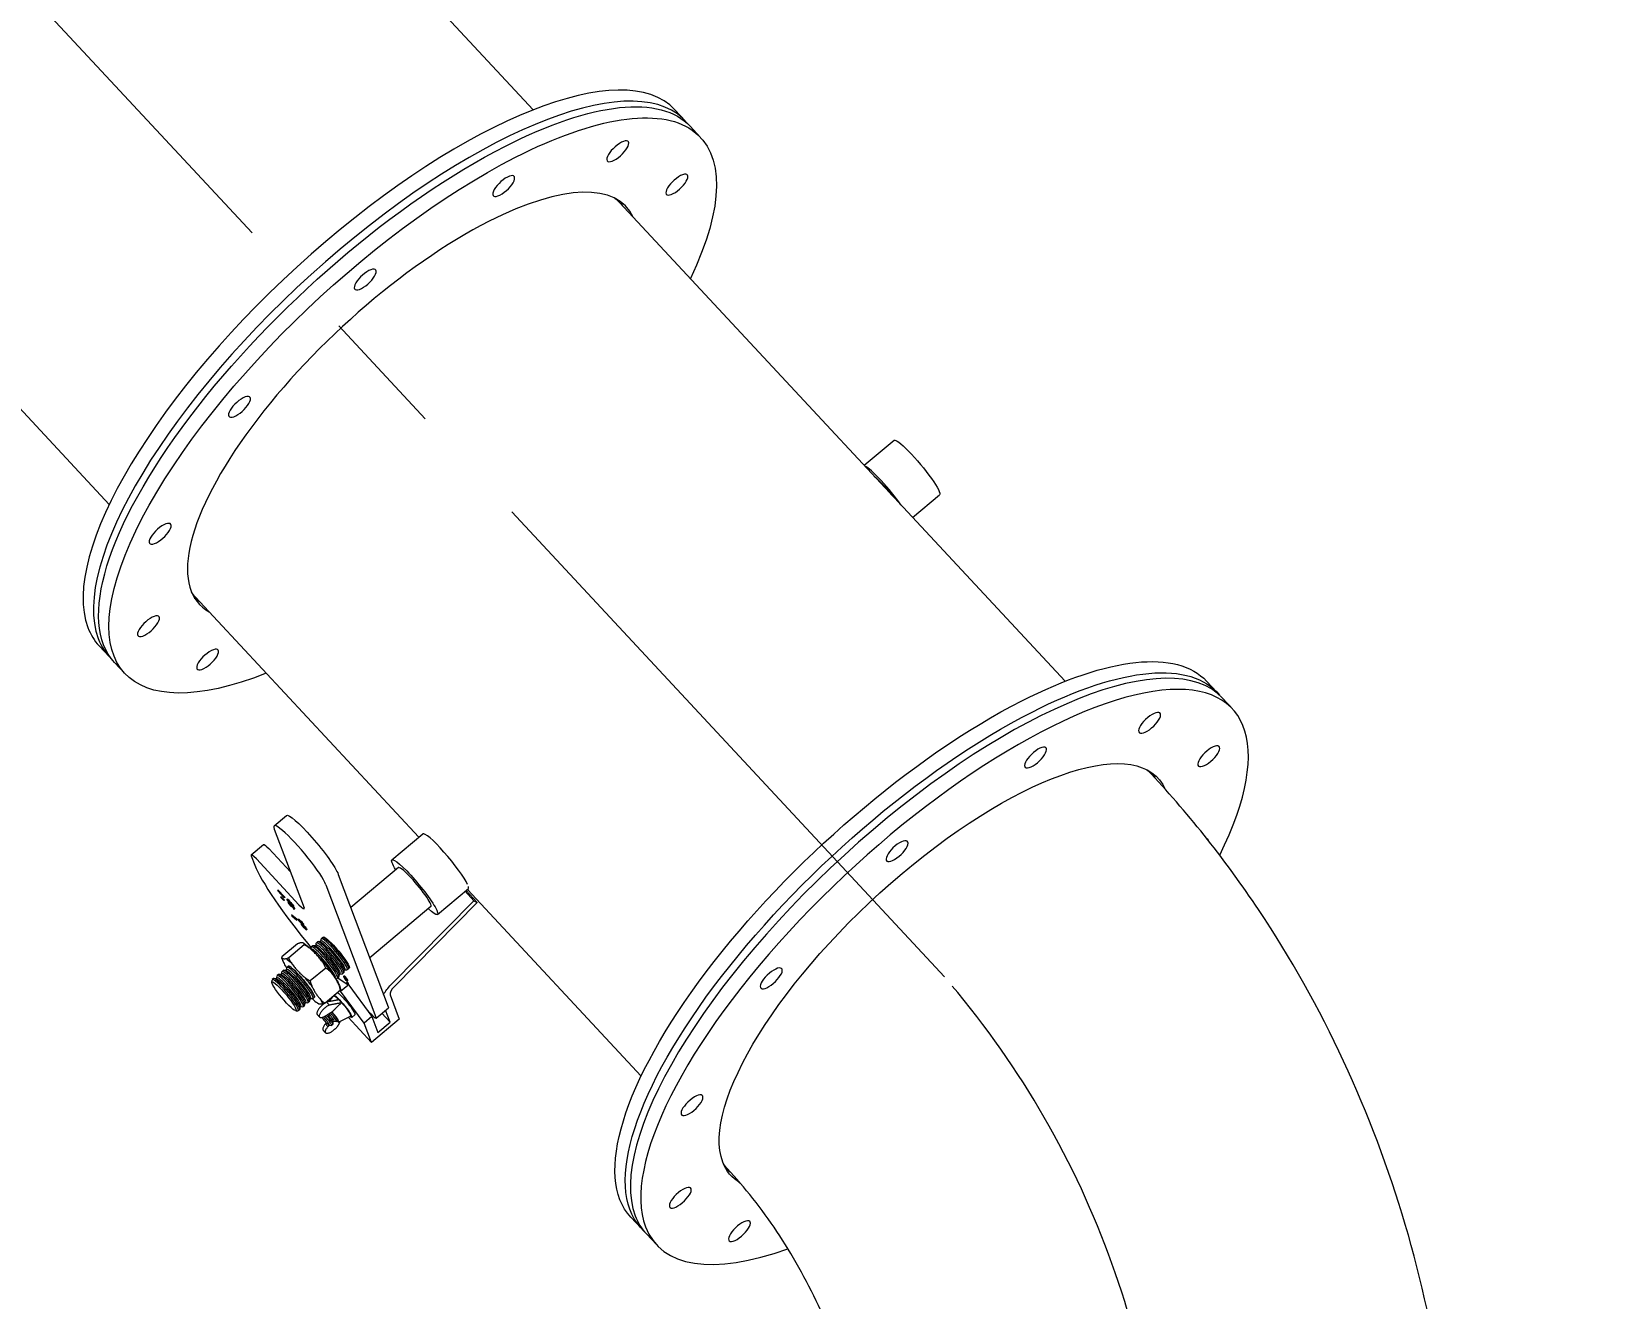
# Model space of a CAD drawing. Header units: inches. Extents: x -350577 to -266477, y -437959 to -377535.
# Drawn here: x -344063 to -343289, y -394771 to -394148 of the extents above; entities that cross this region are included whole.
import ezdxf

# ---------------------------------------------------------------- set-up
doc = ezdxf.new("R2010")
doc.units = ezdxf.units.IN
doc.header["$MEASUREMENT"] = 0
doc.linetypes.add('CENTER', pattern=[2, 1.25, -0.25, 0.25, -0.25])
doc.layers.add('CENTER       (itatec)', color=4, linetype='CENTER', lineweight=9)
doc.layers.add('ORGINAL (itatec)', color=3, linetype='Continuous', lineweight=9)
doc.styles.add('Geniso', font='geniso.shx', dxfattribs={"oblique": 15})
doc.dimstyles.new('scale 1b100', dxfattribs={"dimscale": 100, "dimtxt": 3, "dimasz": 2.5, "dimexe": 1, "dimexo": 1, "dimgap": 1, "dimtad": 1, "dimdec": 0, "dimzin": 0, "dimdsep": 46, "dimtxsty": 'Geniso', "dimcen": 0, "dimclrd": 1, "dimclre": 1, "dimclrt": 7, "dimadec": 0, "dimazin": 0, "dimtfac": 1, "dimtdec": 0, "dimtmove": 0, "dimatfit": 3, "dimfxl": 0.75, "dimtolj": 1, "dimtzin": 0, "dimarcsym": 0})

# ---------------------------------------------------------------- blocks, each defined once
blk = doc.blocks.new('*D31')
at = {"layer": 'Defpoints', "color": 0, "transparency": 16777216}
for p in [(-345505.23, -381405.39), (-331896.25, -383692.98), (-345505.23, -394816.5)]:
    blk.add_point(p, dxfattribs=at)
at = {"layer": 'ORGINAL (itatec)', "color": 1, "lineweight": -2, "transparency": 16777216}
for p, q in [((-345505.23, -394716.5), (-345505.23, -381305.39)), ((-331896.25, -383592.98), (-331896.25, -381305.39)), ((-332146.25, -381405.39), (-345255.23, -381405.39))]:
    blk.add_line(p, q, dxfattribs=at)
at = {"layer": 'ORGINAL (itatec)', "color": 1, "transparency": 16777216}
for points in [[(-345255.23, -381363.73), (-345255.23, -381447.06), (-345505.23, -381405.39)], [(-332146.25, -381363.73), (-332146.25, -381447.06), (-331896.25, -381405.39)]]:
    blk.add_solid(points, dxfattribs=at)
at = {"layer": 'ORGINAL (itatec)', "color": 7, "transparency": 16777216, "insert": (-338700.74, -381155.39), "char_height": 300, "attachment_point": 5, "style": 'Geniso'}
blk.add_mtext('\\A1;13609', dxfattribs=at)

msp = doc.modelspace()

# ---------------------------------------------------------------- linework, layer by layer
at = {"layer": 'CENTER       (itatec)', "ltscale": 250}
msp.add_lwpolyline([(-343505.23, -395611.1), (-343505.23, -394904.94, 0.180036), (-343613.94, -394612.81), (-344403.92, -393764.09, -0.276852), (-344478.07, -393415.16, -0.797153), (-344478.07, -393415.16), (-343838.54, -392284)], format="xyb", dxfattribs=at)
at = {"layer": 'ORGINAL (itatec)', "extrusion": (0, 1, 0)}
for p, q in [((-343816.29, -394186.26), (-344302.26, -393664.16)), ((-344024.9, -394380.44), (-344510.88, -393858.34)), ((-343746.67, -394186.2), (-343741.59, -394191.66)), ((-343733.97, -394199.85), (-343739.05, -394194.39)), ((-343554.62, -394467.39), (-343773.84, -394231.87)), ((-343653.55, -394361.1), (-343638.81, -394348.79)), ((-343629.67, -394386.76), (-343616.37, -394375.65)), ((-343872.58, -394544.09), (-343982.46, -394426.04)), ((-344029.95, -394449.87), (-344024.87, -394455.33)), ((-344017.25, -394463.52), (-344022.33, -394458.06)), ((-343479.92, -394472.78), (-343485, -394467.32)), ((-343477.38, -394475.51), (-343472.3, -394480.97)), ((-343943.82, -394538.44), (-343937.74, -394533.36)), ((-343943.7, -394540.15), (-343929.08, -394578.88)), ((-343885.87, -394555.19), (-343870.67, -394542.49)), ((-343955.05, -394552.73), (-343948.97, -394547.65)), ((-343955.02, -394553.16), (-343953.24, -394557.86)), ((-343946.44, -394549.68), (-343935.77, -394561.15)), ((-343931.57, -394577.28), (-343952.53, -394554.76)), ((-343882.67, -394559.03), (-343906.08, -394578.59)), ((-343918.29, -394567.44), (-343893.69, -394632.6)), ((-343912.21, -394562.36), (-343887.61, -394627.52)), ((-343863.43, -394582.05), (-343848.23, -394569.35)), ((-343763.23, -394661.57), (-343848.7, -394569.74)), ((-343941.84, -394570.06), (-343942.07, -394570.25)), ((-343942.07, -394570.25), (-343942, -394570.43)), ((-343938.9, -394573.66), (-343942.07, -394570.25)), ((-343942, -394570.43), (-343938.83, -394573.84)), ((-343941.84, -394570.06), (-343938.67, -394573.47)), ((-343940.37, -394573.32), (-343940.6, -394573.51)), ((-343940.6, -394573.51), (-343940.47, -394573.75)), ((-343939.09, -394575.04), (-343940.6, -394573.51)), ((-343940.47, -394573.75), (-343938.97, -394575.27)), ((-343940.37, -394573.32), (-343938.86, -394574.85)), ((-343938.86, -394574.85), (-343939.09, -394575.04)), ((-343938.97, -394575.27), (-343939.09, -394575.04)), ((-343938.74, -394575.08), (-343938.97, -394575.27)), ((-343938.67, -394573.47), (-343938.9, -394573.66)), ((-343938.83, -394573.84), (-343938.9, -394573.66)), ((-343938.86, -394574.85), (-343938.74, -394575.08)), ((-343938.6, -394573.65), (-343938.83, -394573.84)), ((-343938.67, -394573.47), (-343938.6, -394573.65)), ((-343937.29, -394574.53), (-343937.52, -394574.72)), ((-343936.79, -394575.82), (-343937.02, -394576.01)), ((-343935.13, -394577.84), (-343936.22, -394576.67)), ((-343886.24, -394616.56), (-343845.47, -394575.32)), ((-343843.83, -394576.25), (-343884.59, -394617.49)), ((-343845.47, -394575.32), (-343849.8, -394570.67)), ((-343843.83, -394576.25), (-343849.36, -394570.3)), ((-343845.47, -394575.32), (-343843.83, -394576.25)), ((-343935.37, -394577.68), (-343935.06, -394578.02)), ((-343935.02, -394582.24), (-343935.24, -394582.43)), ((-343935.24, -394582.43), (-343935.03, -394582.76)), ((-343932.83, -394584.48), (-343935.24, -394582.43)), ((-343934.95, -394578.15), (-343935.07, -394578.25)), ((-343934.98, -394578.11), (-343935.06, -394578.19)), ((-343935.03, -394582.76), (-343932.62, -394584.81)), ((-343935.02, -394582.24), (-343932.61, -394584.29)), ((-343934.23, -394577.93), (-343934.46, -394578.12)), ((-343934.31, -394578.98), (-343934.4, -394579.06)), ((-343934.4, -394579.06), (-343934.07, -394579.42)), ((-343934.28, -394579.05), (-343934.33, -394579.08)), ((-343933.75, -394579.17), (-343933.97, -394579.36)), ((-343933.74, -394579.26), (-343933.97, -394579.45)), ((-343932.61, -394584.29), (-343932.83, -394584.48)), ((-343932.62, -394584.81), (-343932.83, -394584.48)), ((-343932.39, -394584.62), (-343932.62, -394584.81)), ((-343932.61, -394584.29), (-343932.39, -394584.62)), ((-343931.81, -394584.4), (-343932.04, -394584.6)), ((-343866.64, -394578.22), (-343896.73, -394603.36)), ((-343930.32, -394586.66), (-343930.55, -394586.85)), ((-343930.3, -394587.07), (-343930.55, -394586.85)), ((-343930.32, -394586.66), (-343930.07, -394586.88)), ((-343930.07, -394586.88), (-343930.3, -394587.07)), ((-343930.03, -394586.98), (-343930.26, -394587.17)), ((-343929.74, -394587.45), (-343929.97, -394587.64)), ((-343929.47, -394587.34), (-343929.7, -394587.53)), ((-343929.27, -394586.95), (-343929.5, -394587.14)), ((-343929.12, -394587.55), (-343929.34, -394587.74)), ((-343929.04, -394588.57), (-343929.28, -394588.37)), ((-343929.07, -394588.69), (-343928.24, -394589.39)), ((-343927.82, -394589.01), (-343928.05, -394589.2)), ((-343927.66, -394589.41), (-343927.89, -394589.61)), ((-343932.37, -394596.54), (-343939.96, -394602.87)), ((-343929.04, -394597), (-343936.62, -394603.34)), ((-343932.37, -394596.54), (-343932.37, -394596.54)), ((-343929.04, -394597), (-343929.04, -394597)), ((-343929.04, -394597), (-343929.04, -394597)), ((-343925.58, -394599.13), (-343925.51, -394598.21)), ((-343925.52, -394599.12), (-343925.56, -394599.15)), ((-343924.82, -394597.51), (-343925.43, -394598.01)), ((-343923.52, -394597.57), (-343924.62, -394597.46)), ((-343923.11, -394597.11), (-343923.65, -394597.56)), ((-343923.18, -394597.17), (-343923.1, -394596.19)), ((-343922.41, -394595.49), (-343923.02, -394596)), ((-343921.11, -394595.56), (-343922.21, -394595.45)), ((-343920.7, -394595.1), (-343921.24, -394595.54)), ((-343920.77, -394595.15), (-343920.69, -394594.18)), ((-343920, -394593.48), (-343920.61, -394593.98)), ((-343918.7, -394593.54), (-343919.8, -394593.43)), ((-343918.72, -394593.44), (-343918.83, -394593.53)), ((-343939.96, -394602.87), (-343939.96, -394602.87)), ((-343939.96, -394602.87), (-343939.96, -394602.87)), ((-343939.93, -394603.5), (-343939.93, -394603.5)), ((-343937.92, -394603.78), (-343937.92, -394603.78)), ((-343937.64, -394609.25), (-343937.56, -394608.27)), ((-343936.88, -394607.58), (-343937.48, -394608.08)), ((-343936.37, -394607.56), (-343936.67, -394607.53)), ((-343936.62, -394603.34), (-343936.62, -394603.34)), ((-343936.62, -394603.34), (-343936.62, -394603.34)), ((-343935.15, -394606.13), (-343935.15, -394606.13)), ((-343918.4, -394608.42), (-343925.99, -394614.76)), ((-343918.4, -394608.42), (-343918.4, -394608.42)), ((-343918.4, -394608.42), (-343918.4, -394608.42)), ((-343907.01, -394607.54), (-343907.1, -394608.64)), ((-343906.92, -394607.58), (-343907.02, -394607.66)), ((-343944.88, -394615.41), (-343944.79, -394614.31)), ((-343944.11, -394613.62), (-343944.71, -394614.12)), ((-343942.81, -394613.68), (-343943.9, -394613.57)), ((-343942.39, -394613.22), (-343942.93, -394613.67)), ((-343942.46, -394613.27), (-343942.38, -394612.3)), ((-343941.7, -394611.6), (-343942.3, -394612.11)), ((-343940.4, -394611.66), (-343941.49, -394611.56)), ((-343939.98, -394611.2), (-343940.52, -394611.65)), ((-343940.05, -394611.26), (-343939.97, -394610.29)), ((-343939.29, -394609.59), (-343939.89, -394610.09)), ((-343937.99, -394609.65), (-343939.08, -394609.54)), ((-343937.57, -394609.19), (-343938.11, -394609.64)), ((-343928.73, -394613.03), (-343928.73, -394613.03)), ((-343925.99, -394614.76), (-343925.99, -394614.76)), ((-343925.99, -394614.76), (-343925.99, -394614.76)), ((-343913.72, -394613.26), (-343913.75, -394613.29)), ((-343913.73, -394613.32), (-343912.81, -394613.41)), ((-343912, -394612.86), (-343912.6, -394613.36)), ((-343912.5, -394613.27), (-343907.79, -394616.3)), ((-343911.83, -394611.57), (-343911.92, -394612.66)), ((-343911.31, -394611.24), (-343911.84, -394611.69)), ((-343911.37, -394611.3), (-343910.4, -394611.39)), ((-343909.59, -394610.84), (-343910.19, -394611.35)), ((-343909.33, -394612.23), (-343909.56, -394612.42)), ((-343909.42, -394609.55), (-343909.51, -394610.65)), ((-343908.9, -394609.23), (-343909.43, -394609.68)), ((-343908.96, -394609.28), (-343907.99, -394609.38)), ((-343907.92, -394615.16), (-343908.15, -394615.35)), ((-343908.15, -394615.35), (-343907.63, -394616.72)), ((-343907.83, -394615.69), (-343908.15, -394615.35)), ((-343907.92, -394615.16), (-343907.6, -394615.5)), ((-343907.67, -394614.64), (-343907.9, -394614.83)), ((-343907.6, -394615.5), (-343907.83, -394615.69)), ((-343907.32, -394617.06), (-343907.83, -394615.69)), ((-343907.18, -394608.83), (-343907.78, -394609.33)), ((-343907.6, -394615.5), (-343907.07, -394616.92)), ((-343926.29, -394623.65), (-343926.38, -394624.74)), ((-343925.77, -394623.32), (-343926.3, -394623.77)), ((-343925.83, -394623.38), (-343924.86, -394623.48)), ((-343925.18, -394617.47), (-343925.18, -394617.47)), ((-343924.05, -394622.92), (-343924.66, -394623.43)), ((-343923.95, -394622.43), (-343923.97, -394622.73)), ((-343911.11, -394619.39), (-343918.69, -394625.72)), ((-343916.69, -394624.92), (-343914.93, -394622.58)), ((-343915.45, -394623.27), (-343915.52, -394623.07)), ((-343911.09, -394619.8), (-343911.38, -394619.61)), ((-343911.11, -394619.39), (-343911.11, -394619.39)), ((-343911.09, -394619.8), (-343907.51, -394616.8)), ((-343899.52, -394635.46), (-343911.09, -394619.8)), ((-343907.1, -394616.88), (-343895.71, -394632.28)), ((-343886.75, -394621.59), (-343882.21, -394633.62)), ((-343933.19, -394629.41), (-343932.09, -394629.52)), ((-343931.28, -394628.97), (-343931.89, -394629.47)), ((-343931.11, -394627.67), (-343931.2, -394628.77)), ((-343930.59, -394627.35), (-343931.12, -394627.8)), ((-343930.65, -394627.41), (-343929.68, -394627.5)), ((-343928.87, -394626.95), (-343929.48, -394627.45)), ((-343928.7, -394625.66), (-343928.79, -394626.76)), ((-343928.18, -394625.34), (-343928.71, -394625.78)), ((-343928.24, -394625.39), (-343927.27, -394625.49)), ((-343926.46, -394624.94), (-343927.07, -394625.44)), ((-343920.77, -394624.08), (-343920.77, -394624.08)), ((-343919.99, -394626.16), (-343919.99, -394626.16)), ((-343918.69, -394625.72), (-343918.69, -394625.72)), ((-343918.69, -394625.72), (-343918.69, -394625.72)), ((-343905.61, -394632.72), (-343904.09, -394631.45)), ((-343896.19, -394631), (-343898.52, -394628.49)), ((-343893.66, -394633.02), (-343887.58, -394627.94)), ((-343886.69, -394634.99), (-343890.77, -394630.61)), ((-343886.69, -394634.99), (-343888.93, -394629.07)), ((-343916.71, -394636.52), (-343915.66, -394636.63)), ((-343914.99, -394636.12), (-343915.57, -394636.61)), ((-343914.87, -394634.98), (-343914.96, -394636.04)), ((-343914.32, -394634.56), (-343914.88, -394635.03)), ((-343914.34, -394634.58), (-343913.32, -394634.68)), ((-343912.74, -394634.24), (-343913.24, -394634.66)), ((-343912.11, -394635.02), (-343906.21, -394632.04)), ((-343895.89, -394645.05), (-343907.43, -394632.66)), ((-343895.71, -394632.28), (-343899.52, -394635.46)), ((-343895.89, -394645.05), (-343899.52, -394635.46)), ((-343882.21, -394633.62), (-343895.89, -394645.05)), ((-343895.71, -394632.28), (-343892.78, -394640.07)), ((-343892.78, -394640.07), (-343886.69, -394634.99)), ((-343763.2, -394736.46), (-343768.28, -394731)), ((-343760.66, -394739.19), (-343755.58, -394744.64))]:
    msp.add_line(p, q, dxfattribs=at)
at = {"layer": 'ORGINAL (itatec)'}
for centre, major_axis, ratio, start_param, end_param in [((-343888.31, -394318.04), (141.64, 131.84), 0.361985, 0, 2.994463), ((-343883.23, -394323.5), (141.64, 131.84), 0.361985, -0.02662, 2.994463), ((-343875.61, -394331.68), (105.04, 97.77), 0.361985, -0.118125, 0.900068), ((-343880.69, -394326.23), (105.04, 97.77), 0.361985, -0.118125, -0.071844), ((-343875.61, -394331.68), (-105.04, -97.77), 0.361985, -2.241525, 0.118125), ((-343642.8, -394374.92), (-11.22, 13.43), 0.136658, -2.119888, -0.27355), ((-343880.69, -394326.23), (-105.04, -97.77), 0.361985, 0.071844, 0.118125), ((-343888.31, -394318.04), (-141.64, -131.84), 0.361985, -0.14713, 0), ((-343883.23, -394323.5), (-141.64, -131.84), 0.361985, -0.14713, 0.02662), ((-343619.02, -394607.35), (141.64, 131.84), 0.361985, 0, 2.994463), ((-343613.94, -394612.81), (141.64, 131.84), 0.361985, -0.762774, 2.994463), ((-343621.56, -394604.62), (105.04, 97.77), 0.361985, -0.119966, -0.107883), ((-343931, -394553.79), (12.82, -15.35), 0.136658, 0.374077, 3.51567), ((-343859.45, -394555.92), (-11.22, 13.43), 0.136658, -2.679727, 0), ((-343951.84, -394556.57), (-3.21, 3.84), 0.136658, -1.196719, 0.374077), ((-343918.31, -394595.39), (-35.26, 42.21), 0.136658, 0.374077, 1.529448), ((-343874.65, -394568.62), (8.01, -9.59), 0.136658, 0, 3.141593), ((-343859.45, -394555.92), (11.22, -13.43), 0.136658, 0, 0.286289), ((-343935.99, -394576.42), (1.53, -1.7), 0.078807, -2.942697803009358, 3.340487504170228), ((-343936.1, -394577.11), (-0.92, 1.1), 0.136658, -1.278094, 0.256203), ((-343936.14, -394576.99), (0.92, -1.1), 0.136658, -2.650843, -1.114143), ((-343932.25, -394575.47), (3.21, -3.84), 0.136658, -1.196719, 0.374077), ((-343936, -394577.14), (0.93, -1.11), 0.136658, -1.272654, 0.250763), ((-343935.78, -394577.42), (0.722, -0.864), 0.136658, 0.388396, 1.151478), ((-343934.86, -394578.44), (-0.92, 1.11), 0.136658, -2.647457, -1.11753), ((-343934.69, -394578.58), (0.722, -0.864), 0.136658, -0.403336, 0.359773), ((-343930.77, -394585.87), (1.27, -1.27), 0.12742, -5.715442, 0.567743), ((-343929.81, -394587.7), (-0.722, 0.864), 0.136658, 0.120262, 0.883371), ((-343929.75, -394587.7), (0.92, -1.11), 0.136658, -2.123858, -0.593931), ((-343926.46, -394590.85), (-3.59, 4.3), 0.136658, 0.292048, 0.350403), ((-343929.55, -394587.53), (-0.48, 0.574), 0.136658, 0.218041, 1.320073), ((-343928.77, -394588.64), (-0.93, 1.11), 0.136658, -0.749055, 0.774362), ((-343929.59, -394587.38), (0.782, -0.936), 0.136658, -1.609134, -1.535561), ((-343929, -394588.38), (0.722, -0.864), 0.136658, -2.229598, -1.466515), ((-343928.66, -394588.72), (-0.92, 1.1), 0.136658, -2.127244, -0.590545), ((-343928.81, -394588.5), (0.92, -1.1), 0.136658, -0.754495, 0.779802), ((-343919.62, -394606.19), (5.9, -7.07), 0.136658, 0.374077, 3.141593), ((-343919.02, -394605.69), (6.41, -7.67), 0.136658, 0.374077, 3.279986), ((-343918.41, -394605.18), (6.41, -7.67), 0.136658, 0.374077, 3.141593), ((-343917.21, -394604.18), (5.9, -7.07), 0.136658, 0.374077, 3.141593), ((-343916.61, -394603.67), (6.41, -7.67), 0.136658, 0.374077, 3.279986), ((-343916, -394603.17), (6.41, -7.67), 0.136658, 0.374077, 3.141593), ((-343914.8, -394602.16), (5.9, -7.07), 0.136658, 0.374077, 3.141593), ((-343914.2, -394601.66), (6.41, -7.67), 0.136658, 0.374077, 3.279986), ((-343913.59, -394601.16), (6.41, -7.67), 0.136658, 0.374077, 3.141593), ((-343929.96, -394614.83), (-9.85, 11.78), 0.136658, 0.185841, 0.311375), ((-343929.96, -394614.83), (-9.85, 11.78), 0.136658, -0.861357, -0.484885), ((-343931.07, -394615.75), (6.41, -7.67), 0.136658, 0.374077, 3.279986), ((-343930.46, -394615.25), (6.41, -7.67), 0.136658, 0.374077, 3.141593), ((-343914.8, -394602.16), (5.9, -7.07), 0.136658, 0, 0.374077), ((-343914.2, -394601.66), (6.41, -7.67), 0.136658, -0.138393, 0.374077), ((-343913.59, -394601.16), (6.41, -7.67), 0.136658, 0, 0.374077), ((-343938.9, -394622.3), (5.9, -7.07), 0.136658, 0.374077, 6.657262), ((-343938.3, -394621.79), (6.41, -7.67), 0.136658, 0.374077, 3.279986), ((-343937.7, -394621.29), (6.41, -7.67), 0.136658, 0.374077, 3.141593), ((-343936.49, -394620.28), (5.9, -7.07), 0.136658, 0.374077, 3.141593), ((-343935.89, -394619.78), (6.41, -7.67), 0.136658, 0.374077, 3.279986), ((-343935.29, -394619.28), (6.41, -7.67), 0.136658, 0.374077, 3.141593), ((-343934.08, -394618.27), (5.9, -7.07), 0.136658, 0.374077, 3.141593), ((-343933.48, -394617.77), (6.41, -7.67), 0.136658, 0.374077, 3.279986), ((-343932.87, -394617.26), (6.41, -7.67), 0.136658, 0.374077, 3.141593), ((-343931.67, -394616.26), (5.9, -7.07), 0.136658, 0.374077, 3.141593), ((-343929.96, -394614.83), (-9.85, 11.78), 0.136658, -1.908554, -1.532082), ((-343919.62, -394606.19), (5.9, -7.07), 0.136658, 0, 0.374077), ((-343919.02, -394605.69), (6.41, -7.67), 0.136658, -0.138393, 0.374077), ((-343918.41, -394605.18), (6.41, -7.67), 0.136658, 0, 0.374077), ((-343917.21, -394604.18), (5.9, -7.07), 0.136658, 0, 0.374077), ((-343916.61, -394603.67), (6.41, -7.67), 0.136658, -0.138393, 0.374077), ((-343908.73, -394613.63), (-0.83, 1.21), 0.191389, -4.048749, 2.234436), ((-343916, -394603.17), (6.41, -7.67), 0.136658, 0, 0.374077), ((-343931.67, -394616.26), (5.9, -7.07), 0.136658, 0, 0.374077), ((-343931.07, -394615.75), (6.41, -7.67), 0.136658, -0.138393, 0.374077), ((-343930.46, -394615.25), (6.41, -7.67), 0.136658, 0, 0.374077), ((-343882.95, -394618.42), (-3.66, -3.41), 0.361985, -1.456127, -0.14713), ((-343938.3, -394621.79), (6.41, -7.67), 0.136658, -0.138393, 0.374077), ((-343937.7, -394621.29), (6.41, -7.67), 0.136658, 0, 0.374077), ((-343936.49, -394620.28), (5.9, -7.07), 0.136658, 0, 0.374077), ((-343935.89, -394619.78), (6.41, -7.67), 0.136658, -0.138393, 0.374077), ((-343935.29, -394619.28), (6.41, -7.67), 0.136658, 0, 0.374077), ((-343934.08, -394618.27), (5.9, -7.07), 0.136658, 0, 0.374077), ((-343933.48, -394617.77), (6.41, -7.67), 0.136658, -0.138393, 0.374077), ((-343932.87, -394617.26), (6.41, -7.67), 0.136658, 0, 0.374077), ((-343929.96, -394614.83), (9.85, -11.78), 0.136658, 0.185841, 0.562313), ((-343917.55, -394633.05), (2.56, -3.07), 0.136658, 0, 1.90254), ((-343915.3, -394631.17), (-9.46, 11.33), 0.136658, -1.26453, -1.128909), ((-343916.97, -394632.56), (2.07, -2.48), 0.136658, 0.138393, 1.954218), ((-343916.39, -394632.08), (2.07, -2.48), 0.136658, 0, 1.91795), ((-343915.81, -394631.59), (2.56, -3.07), 0.136658, -0.138393, 1.816938), ((-343910.36, -394627.04), (-4.17, 4.99), 0.136658, -1.351179, -1.04226), ((-343896.87, -394629.19), (3.21, -3.84), 0.136658, -1.196719, 0.374077), ((-343918.72, -394634.02), (2.07, -2.48), 0.136658, -2.185228, -1.196719), ((-343918.72, -394634.02), (2.07, -2.48), 0.136658, -1.196719, 2.079742), ((-343918.14, -394633.54), (2.56, -3.07), 0.136658, -0.138393, 1.931557), ((-343918.87, -394634.15), (4.3, -5.15), 0.136658, -1.346306, -1.047133), ((-343621.56, -394604.62), (-105.04, -97.77), 0.361985, 0.107883, 0.119966), ((-343619.02, -394607.35), (-141.64, -131.84), 0.361985, -0.14713, 0), ((-343613.94, -394612.81), (-141.64, -131.84), 0.361985, -0.14713, 0.70394)]:
    msp.add_ellipse(centre, major_axis=major_axis, ratio=ratio, start_param=start_param, end_param=end_param, dxfattribs=at)
at = {"layer": 'ORGINAL (itatec)', "extrusion": (0, 0, -1)}
for centre, major_axis, ratio, start_param, end_param in [((-343880.69, -394326.23), (141.64, 131.84), 0.361985, -0.900068, 0), ((-343875.61, -394331.68), (141.64, 131.84), 0.361985, -0.900068, 0.743012), ((-343880.69, -394326.23), (-141.64, -131.84), 0.361985, 0, 2.241525), ((-343774.71, -394206.68), (5.12, 4.77), 0.361985, -4.0416605561445, 2.241524751035085), ((-343875.61, -394331.68), (-141.64, -131.84), 0.361985, -0.743012, 2.241525), ((-343830.85, -394223.77), (5.12, 4.77), 0.361985, -4.0416605561445, 2.241524751035085), ((-343745.61, -394223.08), (5.12, 4.77), 0.361985, -4.041660556144501, 2.241524751035085), ((-343878.15, -394328.95), (104.31, 97.09), 0.361985, -0.061316, 0), ((-343883.23, -394323.5), (105.04, 97.77), 0.361985, 0.107883, 0.120444), ((-343898.98, -394269.78), (5.12, 4.77), 0.361985, -4.0416605561445, 2.241524751035085), ((-343960.84, -394332.38), (5.12, 4.77), 0.361985, -4.041660556144501, 2.241524751035085), ((-343627.59, -394362.22), (-11.22, 13.43), 0.136658, 0, 3.141593), ((-343642.8, -394374.92), (8.01, -9.59), 0.136658, -2.509826, -1.379921), ((-343999.87, -394394.79), (5.12, 4.77), 0.361985, -4.0416605561445, 2.241524751035085), ((-343878.15, -394328.95), (-104.31, -97.09), 0.361985, 0, 0.061316), ((-343883.23, -394323.5), (-105.04, -97.77), 0.361985, -0.120444, -0.107883), ((-344005.61, -394440.29), (5.12, 4.77), 0.361985, -4.041660556144501, 2.241524751035085), ((-343976.51, -394456.69), (5.12, 4.77), 0.361985, -4.0416605561445, 2.241524751035085), ((-343626.64, -394599.16), (141.64, 131.84), 0.361985, -0.900068, 0), ((-343621.56, -394604.62), (141.64, 131.84), 0.361985, -0.900068, 0.02662), ((-343626.64, -394599.16), (-141.64, -131.84), 0.361985, 0, 2.241525), ((-343621.56, -394604.62), (-141.64, -131.84), 0.361985, -0.02662, 2.241525), ((-343513.04, -394487.8), (-5.12, -4.77), 0.361985, -2.994463, 3.288722), ((-343613.94, -394612.81), (-105.04, -97.77), 0.361985, 0.14713, 3.265622), ((-343569.18, -394504.9), (-5.12, -4.77), 0.361985, -2.994463, 3.288722), ((-343483.94, -394504.2), (-5.12, -4.77), 0.361985, -2.994463, 3.288722), ((-343616.59, -394609.96), (104.31, 97.09), 0.361985, -0.055804, 0), ((-343619.02, -394607.35), (105.04, 97.77), 0.361985, 0.071844, 0.118501), ((-343924.91, -394548.71), (-12.82, 15.35), 0.136658, 0, 2.767516), ((-343637.31, -394550.91), (-5.12, -4.77), 0.361985, -2.994463, 3.288722), ((-343489.67, -394549.7), (5.12, 4.77), 0.361985, -0.196405, 0.14713), ((-343489.67, -394549.7), (5.12, 4.77), 0.361985, 0.14713, 0.255072), ((-343945.76, -394551.49), (-3.21, 3.84), 0.136658, 0, 1.196719), ((-343874.65, -394568.62), (-11.22, 13.43), 0.136658, -0.374077, 3.916786), ((-343874.65, -394568.62), (-11.22, 13.43), 0.136658, -0.775193, -0.374077), ((-343935.76, -394576.23), (1.53, -1.7), 0.078807, -3.138619, 0.002973), ((-343935.87, -394576.92), (-0.92, 1.1), 0.136658, 0, 0.148607), ((-343934.89, -394578.46), (0.782, -0.936), 0.136658, -1.944873, -1.00886), ((-343934.63, -394578.25), (0.92, -1.11), 0.136658, -1.575987, -0.494136), ((-343937.76, -394574.76), (3.59, -4.3), 0.136658, 0.173196, 0.231551), ((-343934.76, -394578.52), (0.48, -0.574), 0.136658, -0.796475, 0.305558), ((-343934.46, -394578.39), (0.722, -0.864), 0.136658, -0.359773, 0), ((-343930.54, -394585.68), (-1.27, 1.27), 0.12742, 0.011325, 2.57385), ((-343926.69, -394591.04), (-3.59, 4.3), 0.136658, -0.350403, -0.292048), ((-343929.78, -394587.72), (-0.48, 0.574), 0.136658, -1.320073, -0.218041), ((-343929.81, -394587.57), (-0.782, 0.936), 0.136658, -2.468472, -1.532459), ((-343928.54, -394588.45), (-0.93, 1.11), 0.136658, 0, 0.749055), ((-343930.54, -394585.68), (-1.27, 1.27), 0.12742, -3.709336, -3.130267), ((-343928.44, -394588.53), (0.92, -1.1), 0.136658, -2.551048, -1.014348), ((-343928.58, -394588.31), (0.92, -1.1), 0.136658, -0.779802, 0), ((-343913.23, -394600.85), (-6.41, 7.67), 0.136658, -0.172099, 1.196719), ((-343917.81, -394604.68), (-5.9, 7.07), 0.136658, 0.138393, 2.767516), ((-343915.4, -394602.67), (-5.9, 7.07), 0.136658, 0.138393, 2.767516), ((-343912.99, -394600.65), (-5.9, 7.07), 0.136658, 0.138393, 0.241273), ((-343913.23, -394600.85), (6.41, -7.67), 0.136658, -1.944873, 0.172099), ((-343929.96, -394614.83), (9.85, -11.78), 0.136658, -2.656708, -2.280236), ((-343930.42, -394615.21), (-6.41, 7.67), 0.136658, -0.022897, 1.196719), ((-343929.33, -394614.3), (10.73, -12.85), 0.136658, -2.468498, -2.468446), ((-343920.22, -394606.69), (5.9, -7.07), 0.136658, -1.974821, -1.166772), ((-343912.99, -394600.65), (5.9, -7.07), 0.136658, -0.241273, -0.138393), ((-343699.18, -394613.5), (-5.12, -4.77), 0.361985, -2.994463, 3.288722), ((-343937.09, -394620.79), (-5.9, 7.07), 0.136658, 0.138393, 2.767516), ((-343934.68, -394618.77), (-5.9, 7.07), 0.136658, 0.138393, 2.767516), ((-343932.27, -394616.76), (-5.9, 7.07), 0.136658, 0.138393, 2.767516), ((-343930.42, -394615.21), (6.41, -7.67), 0.136658, -1.944873, 0.022897), ((-343929.96, -394614.83), (9.85, -11.78), 0.136658, -1.609511, -1.233039), ((-343929.33, -394614.3), (10.73, -12.85), 0.136658, -1.4213, -1.421249), ((-343917.81, -394604.68), (5.9, -7.07), 0.136658, -0.374077, -0.138393), ((-343915.4, -394602.67), (5.9, -7.07), 0.136658, -0.374077, -0.138393), ((-343908.5, -394613.44), (0.83, -1.21), 0.191389, -3.15982, -0.018227), ((-343932.27, -394616.76), (5.9, -7.07), 0.136658, -0.374077, -0.138393), ((-343910.36, -394627.04), (-4.17, 4.99), 0.136658, 0.213804, 3.173433), ((-343910.36, -394627.04), (4.74, -5.68), 0.136658, -2.602897, 0.530178), ((-343908.84, -394625.77), (4.74, -5.68), 0.136658, -2.602897, 0), ((-343882.95, -394618.42), (7.32, 6.81), 0.361985, -2.367431, -1.685466), ((-343937.09, -394620.79), (5.9, -7.07), 0.136658, -0.374077, -0.138393), ((-343934.68, -394618.77), (5.9, -7.07), 0.136658, -0.374077, -0.138393), ((-343929.96, -394614.83), (9.85, -11.78), 0.136658, -0.562313, -0.185841), ((-343929.33, -394614.3), (10.73, -12.85), 0.136658, -0.374103, -0.374051), ((-343915.3, -394631.17), (2.56, -3.07), 0.136658, -1.792464, 0), ((-343915.3, -394631.17), (3.21, -3.84), 0.136658, -1.743515, 0.643501), ((-343890.79, -394624.1), (3.21, -3.84), 0.136658, -0.374077, 0), ((-343738.2, -394675.91), (-5.12, -4.77), 0.361985, -2.994463, 3.288722), ((-343613.94, -394612.81), (-105.04, -97.77), 0.361985, -0.106454, 0.14713), ((-343616.59, -394609.96), (-104.31, -97.09), 0.361985, 0, 0.055804), ((-343619.02, -394607.35), (-105.04, -97.77), 0.361985, -0.117327, -0.071844), ((-343743.94, -394721.41), (-5.12, -4.77), 0.361985, -2.994463, 3.288722), ((-343714.84, -394737.81), (-5.12, -4.77), 0.361985, -2.994463, 3.288722)]:
    msp.add_ellipse(centre, major_axis=major_axis, ratio=ratio, start_param=start_param, end_param=end_param, dxfattribs=at)
at = {"layer": 'ORGINAL (itatec)'}
for points, knots in [([(-343362.73, -394904.94), (-343362.73, -394876.12), (-343364.78, -394847.3), (-343372.98, -394790.3), (-343379.11, -394762.12), (-343395.39, -394707.04), (-343405.53, -394680.15), (-343429.67, -394628.29), (-343443.68, -394603.33), (-343475.32, -394555.99), (-343492.97, -394533.62), (-343512.28, -394512.87)], [4.712389, 4.712389, 4.712389, 4.712389, 4.8763565, 4.8763565, 5.040324, 5.040324, 5.2042915, 5.2042915, 5.368259, 5.368259, 5.5322265, 5.5322265, 5.5322265, 5.5322265]), ([(-343937.2, -394575.12), (-343937.21, -394575.11), (-343937.21, -394575.1), (-343937.2, -394575.1), (-343937.19, -394575.1), (-343937.14, -394575.13), (-343937.09, -394575.17), (-343936.91, -394575.31), (-343936.78, -394575.44), (-343936.41, -394575.8), (-343936.16, -394576.06), (-343935.67, -394576.6), (-343935.43, -394576.88), (-343935.15, -394577.22), (-343935.07, -394577.32), (-343934.94, -394577.48), (-343934.89, -394577.55), (-343934.82, -394577.65), (-343934.8, -394577.68), (-343934.78, -394577.72), (-343934.77, -394577.73), (-343934.77, -394577.74), (-343934.77, -394577.75), (-343934.81, -394577.73), (-343934.85, -394577.71), (-343934.99, -394577.59), (-343935.13, -394577.47), (-343935.47, -394577.14), (-343935.67, -394576.93), (-343936.08, -394576.49), (-343936.29, -394576.25), (-343936.68, -394575.81), (-343936.84, -394575.6), (-343937.02, -394575.37), (-343937.07, -394575.31), (-343937.14, -394575.21), (-343937.17, -394575.18), (-343937.19, -394575.14), (-343937.2, -394575.12), (-343937.2, -394575.12)], [-6.283185, -6.283185, -6.283185, -6.283185, -6.110381, -6.110381, -5.852597, -5.852597, -5.531628, -5.531628, -5.1248, -5.1248, -4.584711, -4.584711, -4.044623, -4.044623, -3.801608, -3.801608, -3.558592, -3.558592, -3.315577, -3.315577, -3.072562, -3.072562, -2.781788, -2.781788, -2.491015, -2.491015, -2.034928, -2.034928, -1.578841, -1.578841, -1.122754, -1.122754, -0.666667, -0.666667, -0.444445, -0.444445, -0.222222, -0.222222, 0, 0, 0, 0]), ([(-343936.71, -394576.41), (-343936.72, -394576.4), (-343936.72, -394576.4), (-343936.73, -394576.36), (-343936.71, -394576.35), (-343936.62, -394576.4), (-343936.54, -394576.46), (-343936.34, -394576.65), (-343936.22, -394576.78), (-343935.96, -394577.05), (-343935.84, -394577.2), (-343935.62, -394577.47), (-343935.53, -394577.59), (-343935.41, -394577.77), (-343935.38, -394577.83), (-343935.36, -394577.9), (-343935.37, -394577.91), (-343935.45, -394577.87), (-343935.52, -394577.82), (-343935.71, -394577.65), (-343935.83, -394577.53), (-343936.08, -394577.25), (-343936.21, -394577.11), (-343936.44, -394576.83), (-343936.53, -394576.71), (-343936.66, -394576.52), (-343936.7, -394576.45), (-343936.71, -394576.41)], [-6.283185, -6.283185, -6.283185, -6.283185, -6.173615, -6.173615, -5.659147, -5.659147, -5.14468, -5.14468, -4.630212, -4.630212, -4.115744, -4.115744, -3.601276, -3.601276, -3.086808, -3.086808, -2.57234, -2.57234, -2.057872, -2.057872, -1.543404, -1.543404, -1.028936, -1.028936, -0.514468, -0.514468, 0, 0, 0, 0]), ([(-343929.85, -394586.65), (-343929.84, -394586.67), (-343929.83, -394586.68), (-343929.81, -394586.71), (-343929.81, -394586.73), (-343929.81, -394586.76), (-343929.81, -394586.77), (-343929.86, -394586.78), (-343929.93, -394586.74), (-343930.15, -394586.6), (-343930.29, -394586.5), (-343930.6, -394586.23), (-343930.78, -394586.07), (-343931.11, -394585.74), (-343931.27, -394585.57), (-343931.48, -394585.34), (-343931.55, -394585.27), (-343931.64, -394585.16), (-343931.66, -394585.12), (-343931.69, -394585.08), (-343931.7, -394585.07), (-343931.72, -394585.03), (-343931.73, -394585.01), (-343931.73, -394584.98), (-343931.72, -394584.97), (-343931.69, -394584.96), (-343931.66, -394584.97), (-343931.54, -394585.03), (-343931.4, -394585.12), (-343931.05, -394585.4), (-343930.85, -394585.59), (-343930.5, -394585.93), (-343930.35, -394586.08), (-343930.12, -394586.32), (-343930.04, -394586.41), (-343929.93, -394586.54), (-343929.9, -394586.58), (-343929.86, -394586.63), (-343929.85, -394586.64), (-343929.85, -394586.65)], [0, 0, 0, 0, 0.222222, 0.222222, 0.444445, 0.444445, 0.666667, 0.666667, 1.122754, 1.122754, 1.578841, 1.578841, 2.034928, 2.034928, 2.491015, 2.491015, 2.781788, 2.781788, 3.072562, 3.072562, 3.315577, 3.315577, 3.558592, 3.558592, 3.801608, 3.801608, 4.044623, 4.044623, 4.584711, 4.584711, 5.1248, 5.1248, 5.531628, 5.531628, 5.852597, 5.852597, 6.110381, 6.110381, 6.283185, 6.283185, 6.283185, 6.283185]), ([(-343928.29, -394589), (-343928.27, -394589.01), (-343928.27, -394589.03), (-343928.21, -394589.11), (-343928.19, -394589.17), (-343928.18, -394589.23), (-343928.21, -394589.24), (-343928.32, -394589.18), (-343928.4, -394589.12), (-343928.6, -394588.94), (-343928.72, -394588.83), (-343928.94, -394588.59), (-343929.04, -394588.47), (-343929.21, -394588.27), (-343929.27, -394588.18), (-343929.36, -394588.04), (-343929.39, -394587.98), (-343929.41, -394587.9), (-343929.39, -394587.89), (-343929.29, -394587.93), (-343929.21, -394587.99), (-343929.02, -394588.15), (-343928.91, -394588.26), (-343928.68, -394588.5), (-343928.58, -394588.62), (-343928.4, -394588.83), (-343928.34, -394588.92), (-343928.29, -394589)], [-6.283185, -6.283185, -6.283185, -6.283185, -6.173615, -6.173615, -5.659147, -5.659147, -5.14468, -5.14468, -4.630212, -4.630212, -4.115744, -4.115744, -3.601276, -3.601276, -3.086808, -3.086808, -2.57234, -2.57234, -2.057872, -2.057872, -1.543404, -1.543404, -1.028936, -1.028936, -0.514468, -0.514468, 0, 0, 0, 0]), ([(-343931.08, -394596.1), (-343931.27, -394596.14), (-343931.49, -394596.2), (-343931.92, -394596.35), (-343932.14, -394596.43), (-343932.37, -394596.54)], [47.129892, 47.129892, 47.129892, 47.129892, 49.498595, 49.498595, 51.515941, 51.515941, 51.515941, 51.515941]), ([(-343929.06, -394596.38), (-343929.08, -394596.36), (-343929.09, -394596.34), (-343929.19, -394596.24), (-343929.3, -394596.18), (-343929.54, -394596.09), (-343929.68, -394596.06), (-343929.97, -394596.02), (-343930.14, -394596), (-343930.5, -394596.01), (-343930.71, -394596.03), (-343930.99, -394596.08), (-343931.03, -394596.09), (-343931.08, -394596.1)], [34.251004, 34.251004, 34.251004, 34.251004, 34.81835, 34.81835, 37.754399, 37.754399, 40.690448, 40.690448, 43.626497, 43.626497, 46.562546, 46.562546, 47.129892, 47.129892, 47.129892, 47.129892]), ([(-343929.24, -394596.22), (-343927.95, -394597), (-343927, -394597.83), (-343924.77, -394599.88), (-343923.58, -394601.08), (-343921.34, -394603.51), (-343920.3, -394604.69), (-343918.29, -394607.09), (-343917.33, -394608.3), (-343915.53, -394610.68), (-343914.7, -394611.85), (-343913.16, -394614.18), (-343912.48, -394615.3), (-343911.6, -394617.18), (-343911.3, -394617.85), (-343911.06, -394618.93)], [1.955291, 1.955291, 1.955291, 1.955291, 2.369878, 2.369878, 2.790139, 2.790139, 3.141541, 3.141541, 3.484783, 3.484783, 3.835755, 3.835755, 4.230633, 4.230633, 4.454067, 4.454067, 4.454067, 4.454067]), ([(-343929.04, -394597), (-343928.99, -394596.87), (-343928.97, -394596.76), (-343928.98, -394596.55), (-343929.01, -394596.45), (-343929.06, -394596.38)], [29.864955, 29.864955, 29.864955, 29.864955, 31.882301, 31.882301, 34.251004, 34.251004, 34.251004, 34.251004]), ([(-343926.3, -394598.73), (-343926.76, -394598.36), (-343927.25, -394598.02), (-343928.17, -394597.44), (-343928.6, -394597.21), (-343929.04, -394597)], [47.129892, 47.129892, 47.129892, 47.129892, 49.498595, 49.498595, 51.515941, 51.515941, 51.515941, 51.515941]), ([(-343919.88, -394605.63), (-343919.95, -394605.51), (-343920.03, -394605.4), (-343920.53, -394604.69), (-343920.99, -394604.11), (-343921.91, -394603), (-343922.38, -394602.47), (-343923.3, -394601.48), (-343923.8, -394600.98), (-343924.84, -394599.97), (-343925.39, -394599.47), (-343926.07, -394598.91), (-343926.18, -394598.82), (-343926.3, -394598.73)], [34.251004, 34.251004, 34.251004, 34.251004, 34.81835, 34.81835, 37.754399, 37.754399, 40.690448, 40.690448, 43.626497, 43.626497, 46.562546, 46.562546, 47.129892, 47.129892, 47.129892, 47.129892]), ([(-343939.96, -394602.87), (-343940.01, -394603), (-343940.03, -394603.12), (-343940.02, -394603.33), (-343939.99, -394603.42), (-343939.93, -394603.5)], [70.557899, 70.557899, 70.557899, 70.557899, 72.575316, 72.575316, 74.944102, 74.944102, 74.944102, 74.944102]), ([(-343939.84, -394603.99), (-343939.85, -394603.96), (-343939.86, -394603.93), (-343939.88, -394603.85), (-343939.89, -394603.81), (-343939.92, -394603.71), (-343939.93, -394603.67), (-343939.95, -394603.57), (-343939.96, -394603.52), (-343939.99, -394603.43), (-343940, -394603.38), (-343940.01, -394603.32)], [1.26248402, 1.26248402, 1.26248402, 1.26248402, 1.27003155, 1.27003155, 1.28064212, 1.28064212, 1.2912527, 1.2912527, 1.30186328, 1.30186328, 1.31247385, 1.31247385, 1.31247385, 1.31247385]), ([(-343939.93, -394603.5), (-343939.92, -394603.52), (-343939.91, -394603.53), (-343939.81, -394603.63), (-343939.7, -394603.7), (-343939.45, -394603.79), (-343939.31, -394603.82), (-343939.03, -394603.86), (-343938.86, -394603.87), (-343938.49, -394603.86), (-343938.29, -394603.85), (-343938.01, -394603.8), (-343937.97, -394603.79), (-343937.92, -394603.78)], [34.251004, 34.251004, 34.251004, 34.251004, 34.81835, 34.81835, 37.754399, 37.754399, 40.690448, 40.690448, 43.626497, 43.626497, 46.562546, 46.562546, 47.129892, 47.129892, 47.129892, 47.129892]), ([(-343939.83, -394604.02), (-343939.56, -394604.91), (-343939.26, -394605.56), (-343938.53, -394606.99), (-343938.09, -394607.75), (-343937.58, -394608.55)], [5.0237643, 5.0237643, 5.0237643, 5.0237643, 5.2449988, 5.2449988, 5.5066593, 5.5066593, 5.5066593, 5.5066593]), ([(-343937.92, -394603.78), (-343937.73, -394603.73), (-343937.51, -394603.68), (-343937.08, -394603.53), (-343936.86, -394603.44), (-343936.62, -394603.34)], [6.439672, 6.439672, 6.439672, 6.439672, 8.808459, 8.808459, 10.825875, 10.825875, 10.825875, 10.825875]), ([(-343936.62, -394603.34), (-343936.46, -394603.78), (-343936.27, -394604.21), (-343935.78, -394605.15), (-343935.48, -394605.65), (-343935.15, -394606.13)], [70.557899, 70.557899, 70.557899, 70.557899, 72.575316, 72.575316, 74.944102, 74.944102, 74.944102, 74.944102]), ([(-343935.15, -394606.13), (-343935.07, -394606.25), (-343934.99, -394606.36), (-343934.49, -394607.08), (-343934.04, -394607.65), (-343933.12, -394608.76), (-343932.65, -394609.29), (-343931.72, -394610.28), (-343931.23, -394610.79), (-343930.19, -394611.79), (-343929.64, -394612.29), (-343928.96, -394612.85), (-343928.85, -394612.94), (-343928.73, -394613.03)], [34.251004, 34.251004, 34.251004, 34.251004, 34.81835, 34.81835, 37.754399, 37.754399, 40.690448, 40.690448, 43.626497, 43.626497, 46.562546, 46.562546, 47.129892, 47.129892, 47.129892, 47.129892]), ([(-343918.4, -394608.42), (-343918.57, -394607.98), (-343918.76, -394607.55), (-343919.25, -394606.61), (-343919.55, -394606.12), (-343919.88, -394605.63)], [29.864955, 29.864955, 29.864955, 29.864955, 31.882301, 31.882301, 34.251004, 34.251004, 34.251004, 34.251004]), ([(-343916.32, -394610.07), (-343916.67, -394609.72), (-343917.03, -394609.39), (-343917.72, -394608.84), (-343918.06, -394608.62), (-343918.4, -394608.42)], [47.129892, 47.129892, 47.129892, 47.129892, 49.498595, 49.498595, 51.515941, 51.515941, 51.515941, 51.515941]), ([(-343928.73, -394613.03), (-343928.27, -394613.4), (-343927.78, -394613.74), (-343926.86, -394614.32), (-343926.43, -394614.56), (-343925.99, -394614.76)], [6.439672, 6.439672, 6.439672, 6.439672, 8.808459, 8.808459, 10.825875, 10.825875, 10.825875, 10.825875]), ([(-343925.99, -394614.76), (-343925.92, -394615.19), (-343925.83, -394615.61), (-343925.56, -394616.52), (-343925.38, -394617), (-343925.18, -394617.47)], [70.557899, 70.557899, 70.557899, 70.557899, 72.575316, 72.575316, 74.944102, 74.944102, 74.944102, 74.944102]), ([(-343911.92, -394616.68), (-343911.97, -394616.57), (-343912.01, -394616.46), (-343912.33, -394615.77), (-343912.63, -394615.22), (-343913.24, -394614.15), (-343913.56, -394613.65), (-343914.19, -394612.7), (-343914.54, -394612.21), (-343915.27, -394611.25), (-343915.66, -394610.77), (-343916.16, -394610.24), (-343916.24, -394610.15), (-343916.32, -394610.07)], [34.251004, 34.251004, 34.251004, 34.251004, 34.81835, 34.81835, 37.754399, 37.754399, 40.690448, 40.690448, 43.626497, 43.626497, 46.562546, 46.562546, 47.129892, 47.129892, 47.129892, 47.129892]), ([(-343908.47, -394614.32), (-343908.48, -394614.31), (-343908.49, -394614.29), (-343908.53, -394614.25), (-343908.56, -394614.21), (-343908.66, -394614.08), (-343908.73, -394613.99), (-343908.88, -394613.76), (-343908.96, -394613.61), (-343909.13, -394613.3), (-343909.21, -394613.14), (-343909.28, -394612.89), (-343909.28, -394612.82), (-343909.23, -394612.78), (-343909.21, -394612.79), (-343909.15, -394612.8), (-343909.13, -394612.82), (-343909.07, -394612.86), (-343909.05, -394612.88), (-343909.01, -394612.92), (-343908.99, -394612.93), (-343908.96, -394612.97), (-343908.93, -394613.01), (-343908.84, -394613.12), (-343908.79, -394613.19), (-343908.63, -394613.41), (-343908.53, -394613.57), (-343908.36, -394613.88), (-343908.29, -394614.02), (-343908.2, -394614.26), (-343908.18, -394614.35), (-343908.19, -394614.46), (-343908.23, -394614.48), (-343908.3, -394614.46), (-343908.32, -394614.44), (-343908.38, -394614.41), (-343908.4, -394614.39), (-343908.44, -394614.35), (-343908.45, -394614.34), (-343908.47, -394614.32)], [-6.283185, -6.283185, -6.283185, -6.283185, -6.110381, -6.110381, -5.852597, -5.852597, -5.531628, -5.531628, -5.1248, -5.1248, -4.584711, -4.584711, -4.044623, -4.044623, -3.801608, -3.801608, -3.558592, -3.558592, -3.315577, -3.315577, -3.072562, -3.072562, -2.781788, -2.781788, -2.491015, -2.491015, -2.034928, -2.034928, -1.578841, -1.578841, -1.122754, -1.122754, -0.666667, -0.666667, -0.444445, -0.444445, -0.222222, -0.222222, 0, 0, 0, 0]), ([(-343908.97, -394612.96), (-343908.93, -394613.06), (-343908.87, -394613.17), (-343908.74, -394613.42), (-343908.65, -394613.57), (-343908.5, -394613.8), (-343908.43, -394613.89), (-343908.34, -394614.02), (-343908.3, -394614.06), (-343908.27, -394614.09), (-343908.27, -394614.1), (-343908.26, -394614.11)], [4.766065, 4.766065, 4.766065, 4.766065, 5.1248, 5.1248, 5.531628, 5.531628, 5.852597, 5.852597, 6.110381, 6.110381, 6.179646, 6.179646, 6.179646, 6.179646]), ([(-343925.18, -394617.47), (-343925.13, -394617.58), (-343925.08, -394617.69), (-343924.77, -394618.37), (-343924.47, -394618.93), (-343923.85, -394619.99), (-343923.53, -394620.5), (-343922.9, -394621.45), (-343922.56, -394621.94), (-343921.82, -394622.9), (-343921.43, -394623.38), (-343920.94, -394623.91), (-343920.86, -394624), (-343920.77, -394624.08)], [34.251004, 34.251004, 34.251004, 34.251004, 34.81835, 34.81835, 37.754399, 37.754399, 40.690448, 40.690448, 43.626497, 43.626497, 46.562546, 46.562546, 47.129892, 47.129892, 47.129892, 47.129892]), ([(-343925.14, -394623.45), (-343924.88, -394623.68), (-343924.63, -394623.91), (-343923.56, -394624.84), (-343922.8, -394625.45), (-343921.82, -394626.04)], [7.0597113, 7.0597113, 7.0597113, 7.0597113, 7.1557852, 7.1557852, 7.4694872, 7.4694872, 7.4694872, 7.4694872]), ([(-343911.11, -394619.39), (-343911.17, -394618.96), (-343911.27, -394618.54), (-343911.54, -394617.63), (-343911.71, -394617.15), (-343911.92, -394616.68)], [29.864955, 29.864955, 29.864955, 29.864955, 31.882301, 31.882301, 34.251004, 34.251004, 34.251004, 34.251004]), ([(-343911.06, -394618.93), (-343911.05, -394618.97), (-343911.04, -394619.01), (-343911.04, -394619.14), (-343911.06, -394619.26), (-343911.11, -394619.39)], [48.675187, 48.675187, 48.675187, 48.675187, 49.498595, 49.498595, 51.515482, 51.515482, 51.515482, 51.515482]), ([(-343919.2, -394625.93), (-343919.41, -394626.09), (-343919.63, -394626.25), (-343919.82, -394626.42), (-343920.04, -394626.6), (-343920.27, -394626.81), (-343920.72, -394627.24), (-343920.94, -394627.47), (-343921.31, -394627.88), (-343921.51, -394628.11), (-343921.85, -394628.57), (-343922.01, -394628.8), (-343922.26, -394629.2), (-343922.38, -394629.42), (-343922.58, -394629.83), (-343922.65, -394630.03), (-343922.75, -394630.36), (-343922.78, -394630.53), (-343922.78, -394630.83), (-343922.76, -394630.96), (-343922.69, -394631.15), (-343922.65, -394631.23), (-343922.58, -394631.29)], [-0.766283, -0.766283, -0.766283, -0.766283, 0, 0, 0, 0.861854, 0.861854, 1.723708, 1.723708, 2.586495, 2.586495, 3.449282, 3.449282, 4.313667, 4.313667, 5.178053, 5.178053, 6.04493, 6.04493, 6.911808, 6.911808, 7.595655, 7.595655, 7.595655, 7.595655]), ([(-343921.33, -394632.64), (-343921.41, -394632.55), (-343921.5, -394632.45), (-343921.67, -394632.27), (-343921.75, -394632.17), (-343921.92, -394631.99), (-343922.01, -394631.9), (-343922.17, -394631.72), (-343922.26, -394631.63), (-343922.42, -394631.46), (-343922.5, -394631.38), (-343922.58, -394631.29)], [3.4162319, 3.4162319, 3.4162319, 3.4162319, 3.4561123, 3.4561123, 3.4959927, 3.4959927, 3.535873, 3.535873, 3.5757534, 3.5757534, 3.6156338, 3.6156338, 3.6156338, 3.6156338]), ([(-343919.99, -394626.16), (-343920.03, -394626.17), (-343920.08, -394626.18), (-343920.36, -394626.23), (-343920.56, -394626.25), (-343920.93, -394626.26), (-343921.09, -394626.24), (-343921.38, -394626.2), (-343921.52, -394626.17), (-343921.71, -394626.1), (-343921.77, -394626.08), (-343921.82, -394626.04)], [34.251004, 34.251004, 34.251004, 34.251004, 34.81835, 34.81835, 37.754399, 37.754399, 40.690448, 40.690448, 43.626497, 43.626497, 45.147134, 45.147134, 45.147134, 45.147134]), ([(-343919.14, -394632.43), (-343919.21, -394632.46), (-343919.28, -394632.5), (-343919.56, -394632.63), (-343919.78, -394632.71), (-343920.14, -394632.82), (-343920.33, -394632.86), (-343920.67, -394632.89), (-343920.82, -394632.88), (-343921.06, -394632.83), (-343921.17, -394632.78), (-343921.35, -394632.63), (-343921.41, -394632.54), (-343921.49, -394632.33), (-343921.51, -394632.19), (-343921.51, -394631.89), (-343921.48, -394631.72), (-343921.38, -394631.39), (-343921.31, -394631.2), (-343921.11, -394630.79), (-343920.99, -394630.57), (-343920.74, -394630.16), (-343920.58, -394629.94), (-343920.23, -394629.48), (-343920.04, -394629.25), (-343919.67, -394628.83), (-343919.45, -394628.61), (-343919, -394628.17), (-343918.77, -394627.96), (-343918.55, -394627.78), (-343918.33, -394627.6), (-343918.09, -394627.41), (-343917.61, -394627.06), (-343917.36, -394626.91), (-343916.99, -394626.69), (-343916.83, -394626.6), (-343916.68, -394626.52)], [-11.506271, -11.506271, -11.506271, -11.506271, -11.25178, -11.25178, -10.386265, -10.386265, -9.517507, -9.517507, -8.648749, -8.648749, -7.780279, -7.780279, -6.911808, -6.911808, -6.04493, -6.04493, -5.178053, -5.178053, -4.313667, -4.313667, -3.449282, -3.449282, -2.586495, -2.586495, -1.723708, -1.723708, -0.861854, -0.861854, 0, 0, 0, 0.861854, 0.861854, 1.723708, 1.723708, 2.328505, 2.328505, 2.328505, 2.328505]), ([(-343920.77, -394624.08), (-343920.43, -394624.43), (-343920.07, -394624.76), (-343919.37, -394625.31), (-343919.04, -394625.53), (-343918.69, -394625.72)], [6.439672, 6.439672, 6.439672, 6.439672, 8.808459, 8.808459, 10.825875, 10.825875, 10.825875, 10.825875]), ([(-343918.69, -394625.72), (-343918.93, -394625.83), (-343919.14, -394625.91), (-343919.58, -394626.06), (-343919.79, -394626.12), (-343919.99, -394626.16)], [70.557899, 70.557899, 70.557899, 70.557899, 72.575316, 72.575316, 74.944102, 74.944102, 74.944102, 74.944102]), ([(-343918.6, -394635.87), (-343918.65, -394635.94), (-343918.71, -394636.01), (-343918.93, -394636.3), (-343919.09, -394636.53), (-343919.34, -394636.94), (-343919.46, -394637.15), (-343919.66, -394637.57), (-343919.73, -394637.76), (-343919.82, -394638.1), (-343919.85, -394638.27), (-343919.86, -394638.57), (-343919.84, -394638.7), (-343919.77, -394638.88), (-343919.73, -394638.95), (-343919.68, -394639.02)], [-11.506271, -11.506271, -11.506271, -11.506271, -11.25178, -11.25178, -10.386265, -10.386265, -9.517507, -9.517507, -8.648749, -8.648749, -7.780279, -7.780279, -6.911808, -6.911808, -6.275783, -6.275783, -6.275783, -6.275783]), ([(-343919.68, -394639.02), (-343919.59, -394639.11), (-343919.5, -394639.21), (-343919.33, -394639.39), (-343919.24, -394639.49), (-343919.07, -394639.67), (-343918.99, -394639.76), (-343918.82, -394639.95), (-343918.73, -394640.04), (-343918.56, -394640.22), (-343918.48, -394640.3), (-343918.39, -394640.39)], [0.2862252, 0.2862252, 0.2862252, 0.2862252, 0.3212946, 0.3212946, 0.3563641, 0.3563641, 0.3914335, 0.3914335, 0.4265029, 0.4265029, 0.4615723, 0.4615723, 0.4615723, 0.4615723]), ([(-343912.65, -394637.18), (-343912.78, -394637.34), (-343912.91, -394637.5), (-343913.23, -394637.85), (-343913.45, -394638.08), (-343913.9, -394638.51), (-343914.13, -394638.72), (-343914.35, -394638.9), (-343914.57, -394639.08), (-343914.81, -394639.27), (-343915.3, -394639.62), (-343915.54, -394639.78), (-343915.97, -394640.03), (-343916.2, -394640.16), (-343916.65, -394640.36), (-343916.86, -394640.44), (-343917.22, -394640.55), (-343917.41, -394640.59), (-343917.75, -394640.63), (-343917.9, -394640.62), (-343918.14, -394640.57), (-343918.25, -394640.52), (-343918.43, -394640.37), (-343918.49, -394640.27), (-343918.57, -394640.06), (-343918.59, -394639.93), (-343918.58, -394639.63), (-343918.55, -394639.46), (-343918.46, -394639.13), (-343918.39, -394638.93), (-343918.19, -394638.52), (-343918.07, -394638.3), (-343917.82, -394637.89), (-343917.66, -394637.67), (-343917.44, -394637.37), (-343917.38, -394637.3), (-343917.33, -394637.23)], [-2.328505, -2.328505, -2.328505, -2.328505, -1.723708, -1.723708, -0.861854, -0.861854, 0, 0, 0, 0.861854, 0.861854, 1.723708, 1.723708, 2.586495, 2.586495, 3.449282, 3.449282, 4.313667, 4.313667, 5.178053, 5.178053, 6.04493, 6.04493, 6.911808, 6.911808, 7.780279, 7.780279, 8.648749, 8.648749, 9.517507, 9.517507, 10.386265, 10.386265, 11.25178, 11.25178, 11.506271, 11.506271, 11.506271, 11.506271]), ([(-343647.73, -394904.94), (-343647.73, -394889.65), (-343648.82, -394874.36), (-343653.14, -394844.33), (-343656.36, -394829.59), (-343664.77, -394801.15), (-343669.95, -394787.45), (-343682.01, -394761.55), (-343688.88, -394749.35), (-343703.97, -394726.77), (-343712.19, -394716.4), (-343720.89, -394707.05)], [4.712389, 4.712389, 4.712389, 4.712389, 4.8763565, 4.8763565, 5.040324, 5.040324, 5.2042915, 5.2042915, 5.368259, 5.368259, 5.5322265, 5.5322265, 5.5322265, 5.5322265])]:
    msp.add_open_spline(points, degree=3, knots=knots, dxfattribs=at)
for points, weights in [([(-343915.33, -394630.08), (-343916.95, -394631.07), (-343919.14, -394632.43)], [1, 1.01117572355, 1]), ([(-343911.87, -394624.03), (-343913.72, -394624.37), (-343917.95, -394625.15)], [1, 1.08625448302, 1]), ([(-343916.68, -394626.52), (-343912.45, -394625.73), (-343910.6, -394625.4)], [1, 1.08625448312, 1]), ([(-343910.6, -394625.4), (-343913.29, -394628.05), (-343915.33, -394630.08)], [1, 1.00889408641, 1]), ([(-343918.13, -394635.36), (-343918.36, -394635.61), (-343918.6, -394635.87)], [1.00243806187, 1.00139254933, 1]), ([(-343917.33, -394637.23), (-343916.99, -394636.87), (-343916.67, -394636.53)], [1, 1.00194151076, 1.00320844076]), ([(-343911.27, -394634.59), (-343911.88, -394635.74), (-343912.65, -394637.18)], [1.03429893097, 1.02361466399, 1])]:
    msp.add_rational_spline(points, weights, degree=2, dxfattribs=at)
msp.add_open_spline([(-343917.95, -394625.15), (-343918, -394625.18), (-343918.06, -394625.21), (-343918.12, -394625.24)], degree=3, dxfattribs=at)

# ---------------------------------------------------------------- dimensions: what is measured, and where the dimension line sits
dim = msp.add_linear_dim(base=(-345505.23, -381405.39), p1=(-331896.25, -383692.98), p2=(-345505.23, -394816.5), dimstyle='scale 1b100', dxfattribs=at)
dim.commit()
dim.dimension.update_dxf_attribs({"geometry": '*D31', "text_midpoint": (-338700.74, -381155.39)})

doc.saveas('drawing.dxf')
